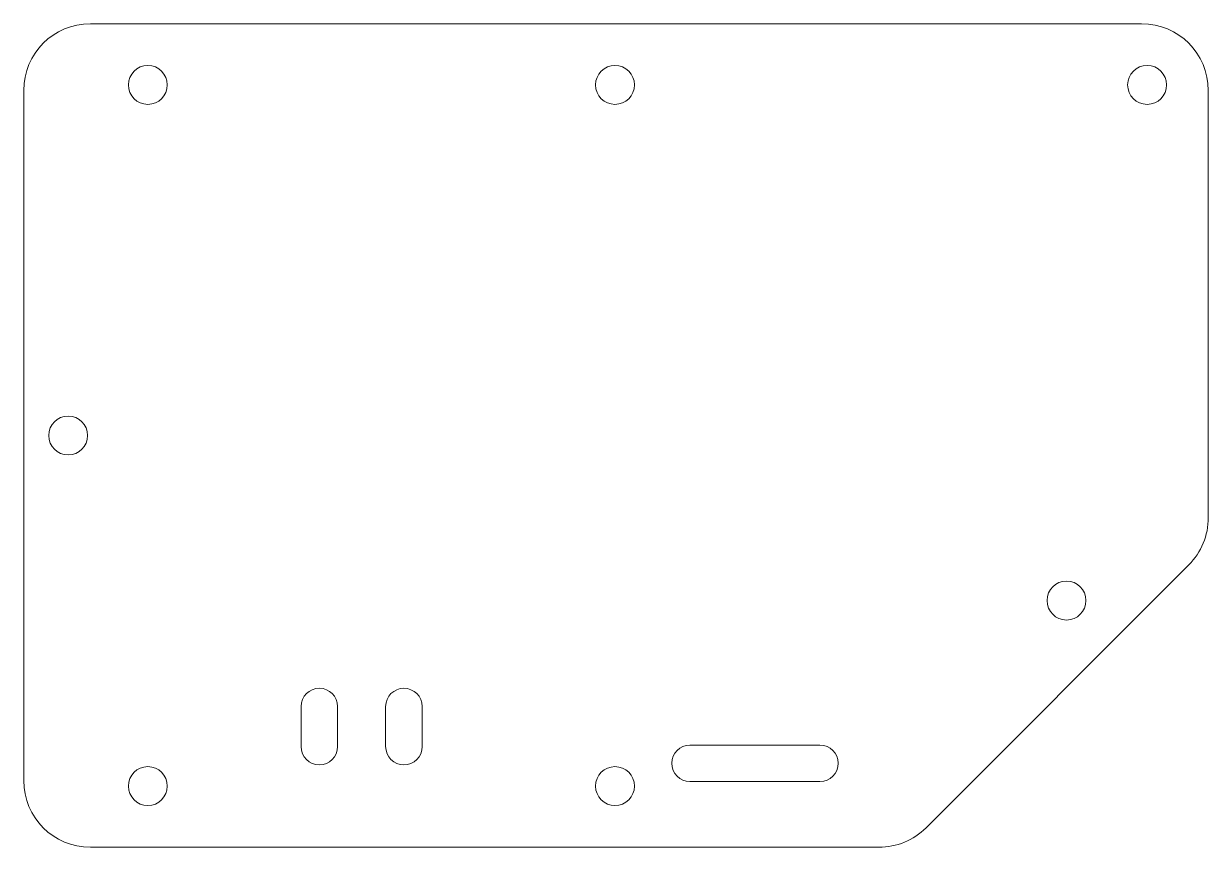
# Model space of a CAD drawing. Header units: millimetres. Extents: x -3 to 104, y -5 to 70.
import ezdxf

# ---------------------------------------------------------------- set-up
doc = ezdxf.new("R2010")
doc.units = ezdxf.units.MM

msp = doc.modelspace()

# ---------------------------------------------------------------- linework, layer by layer
at = {"color": 7, "linetype": 'Continuous', "lineweight": 15}
for p, q in [((98, 69.5), (3.5, 69.5)), ((-2.5, 63.5), (-2.5, 1.5)), ((104, 25.12), (104, 63.5)), ((78.62, -2.74), (102.24, 20.88)), ((22.44, 8.15), (22.44, 4.55)), ((25.72, 4.55), (25.72, 8.15)), ((30.04, 8.15), (30.04, 4.55)), ((33.32, 4.55), (33.32, 8.15)), ((69.09, 4.69), (57.4, 4.69)), ((57.4, 1.41), (69.09, 1.41)), ((3.5, -4.5), (74.38, -4.5))]:
    msp.add_line(p, q, dxfattribs=at)
for centre in [(8.66, 64), (50.66, 64), (98.5, 64), (1.5, 32.5), (91.25, 17.67), (8.66, 1), (50.66, 1)]:
    msp.add_circle(centre, 1.75, dxfattribs=at)
for centre, radius, start, end in [((3.5, 63.5), 6, 90, 180), ((98, 63.5), 6, 0, 90), ((98, 25.12), 6, 315, 0), ((24.08, 8.15), 1.64, 0, 180), ((31.68, 8.15), 1.64, 0, 180), ((24.08, 4.55), 1.64, 180, 0), ((31.68, 4.55), 1.64, 180, 0), ((57.4, 3.05), 1.64, 90, 270), ((69.09, 3.05), 1.64, 270, 90), ((3.5, 1.5), 6, 180, 270), ((74.38, 1.5), 6, 270, 315)]:
    msp.add_arc(centre, radius, start, end, dxfattribs=at)

doc.saveas('drawing.dxf')
